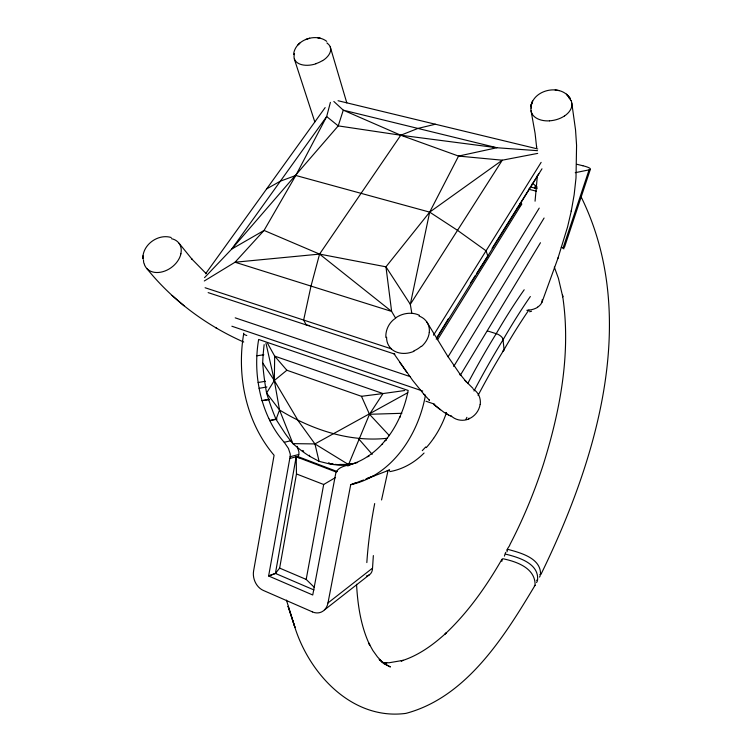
<?xml version="1.0" encoding="UTF-8"?>
<svg xmlns="http://www.w3.org/2000/svg" width="752" height="752" viewBox="0 0 752 752"><rect width="100%" height="100%" fill="white"/><g stroke="black" fill="none" stroke-linecap="round" stroke-linejoin="round"><path stroke-width="1.13" d="M407.772 392.676L314.938 443.924L292.923 443.633L279.528 409.981L274.33 380.512L274.677 356.128L267.646 343.495M366.412 575.976A15.444 10.114 49.1 0 0 372.522 568.221L373.349 555.578M537.398 175.329L535.057 201.188M142.786 258.773L143.002 255.896L142.871 258.622C142.419 244.767 158.07 233.468 171.174 237.51M293.571 54.52C294.963 39.922 315.549 32.656 326.706 41.351M243.808 333.127C236.457 375.511 245.866 422.069 274.085 455.28L253.612 570.881A15.538 12.164 71.1 0 0 263.275 590.414L312.409 611.874M534.898 188.263L535.302 185.443A81.301 15.444 8.5 0 0 532.237 183.328M557.852 258.566L567.563 226.954L571.238 211.265L574.152 194.777L575.994 178.064L576.577 145.324L575.543 129.927L571.793 103.08M336.078 471.974L296.185 456.774L275.411 573.419L268.624 575.985L290.103 456.718A8.704 6.984 75.8 0 0 290.216 453.945L288.448 448.465L284.237 442.298A87.204 71.797 78.9 0 1 269.874 420.716L268.821 418.469M313.969 589.953L275.411 573.419L279.641 568.108L296.476 473.957L296.185 456.774M298.459 456.238L298.77 454.499A8.629 6.947 75.8 0 0 298.882 451.745L297.134 446.321M571.238 211.265L571.445 210.128M314.402 587.444L306.186 579.416L323.68 484.495L335.542 477.52M312.4 611.902A15.858 12.615 69.3 0 0 327.975 602.972L350.714 484.683L356.194 482.577M381.555 499.958L388.079 470.357L387.158 470.714M425.482 395.026C418.45 434.477 392.102 475.668 350.714 484.683M531.015 106.06C533.958 89.187 561.18 83.651 570.035 98.474L566.444 94.16L570.101 98.286M330.401 102.366L326.669 116.551L295.799 175.47L264.055 230.432L235.047 262.222L204.3 280.975M564.423 247.436L590.273 169.548M558.191 257.588L541.882 302.492M292.923 443.633A73.16 26 61.2 0 1 284.97 433.218L276.05 419.39L279.528 409.981L266.584 393.023A95.175 30.362 81.5 0 1 262.683 362.962L274.33 380.512L298.271 420.876L314.938 443.924L319.083 461.343L330.241 464.087A70.538 41.717 35.2 0 0 348.552 464.557L351.062 463.871A70.209 44.678 -54.7 0 0 351.757 463.777M554.318 267.101L558.435 278.381L562.769 296.88L562.496 295.094C571.313 351.739 560.409 409.511 543.593 463.655C534.653 491.404 523.505 518.448 510.072 544.326C509.536 546.826 506.171 548.951 507.139 551.742M404.689 390.532L383.003 393.559L369.495 414.286L348.561 464.576L314.938 443.924M286.446 600.124L294.229 625.241C308.499 673.162 351.917 720.613 405.92 713.375C466.87 697.189 504.724 635.957 535.095 585.235C535.527 568.23 516.981 561.716 503.144 558.783A5.847 2.04 30 0 0 502.355 558.933L501.828 561.34M539.701 574.744A5.781 1.748 28.2 0 0 540.491 574.669C541.355 558.435 521.089 552.927 508.296 549.486A5.828 1.786 28.6 0 0 507.525 549.599L507.092 549.947M540.961 574.349C596.458 460.666 640.676 316.977 580.835 196.3M539.513 577.094L540.237 575.722M536.571 582.537L537.313 581.183M505.156 553.5L505.805 552.316M501.885 559.338C486.253 586.522 467.979 612.504 445.043 634.049L446.274 632.883C433.152 644.878 418.347 655.706 401.164 660.97L403.241 660.341L389.01 662.766L382.185 662.531L386.716 663.114L382.373 662.305M460.262 375.38L540.462 242.736M436.658 337.949L448.211 318.97M453.71 366.468L544.091 218.024M448.06 356.843L539.222 208.107M286.86 370.247L274.677 356.128L383.003 393.559L361.458 396.304L286.86 370.247L274.33 380.512L266.584 393.023L268.605 399.406A84.271 25.22 72.2 0 0 273.267 412.491L276.05 419.39M436.207 339.161L541.985 168.805M437.579 339.697L521.728 204.046L519.463 203.454M433.509 335.176L541.139 162.357M492.09 248.31L538.789 173.797M470.329 283.344L475.33 275.542M476.58 273.587L487.822 256.037L486.055 250.811L457.526 230.347L429.674 212.13L295.799 175.47L280.383 181.157L266.64 188.902M205.587 273.766L325.146 107.602M386.697 438.792L381.725 444.554A102.958 84.497 79.7 0 1 368.988 455.571L367.38 456.633L368.715 456.267M385.09 440.766L386.284 440.258M535.095 585.235L534.597 585.62A5.809 1.993 29.6 0 1 534.362 585.686M425.764 446.932L422.276 450.645M204.544 277.638L231.729 249.062L338.231 125.885L343.279 110.168L333.841 101.464M298.76 44.124L298.065 44.819L299.851 43.033M517.019 208.313L521.728 204.046M372.456 568.183L327.957 602.963M324.629 609.797L369.335 574.81M394.866 318.698C388.897 322.824 385.391 330.325 385.87 337.545M347.8 466.043L348.543 465.573M396.182 317.513C402.94 313.039 411.946 311.751 419.381 315.276M349.323 465.14L351.898 464.05M413.957 351.306L412.011 352.049A22.522 18.161 -30.3 0 1 391.106 348.721M468.468 419.108C462.621 421.468 455.364 420.255 450.946 415.64M352.707 484.166L363.564 479.992M365.735 479.156L389.611 469.953L388.85 470.15M367.155 478.375L374.825 475.443M276.21 573.165L268.624 575.985L312.738 594.992L335.608 474.098A8.902 7.304 74 0 1 336.52 471.523C339.951 465.836 347.678 465.676 353.214 463.608M309.692 38.202L305.528 39.574M368.837 456.351L367.164 456.812A87.476 71.938 78.9 0 1 346.343 465.544M381.725 444.554L382.392 444.376M381.96 444.357L382.627 444.178M289.793 458.476L297.482 456.426L337.347 471.607M529.568 311.76L531.551 311.243M290.103 456.718L298.77 454.499M386.707 438.801A112.17 91.876 80 0 0 399.735 417.116L400.402 416.965M435.37 124.23L417.943 128.423L400.769 135.228L338.231 125.885L326.669 116.551L231.729 249.062L264.055 230.432L319.572 254.101L385.955 266.819L410.319 304.334L411.852 313.471M284.237 442.298L291.409 440.587M269.874 420.716L276.915 419.202M269.761 420.424L276.811 418.911M575.252 172.687L589.079 169.858L563.126 247.84L561.246 247.239M537.68 153.399L502.28 160.195L458.56 156.078L400.769 135.228L343.279 110.168L496.884 147.74L537.511 150.673M399.744 417.125A114.877 94.028 80.1 0 0 408.176 390.457L258.66 339.443A119.775 99.687 79.3 0 0 256.864 355.79A114.68 95.278 79.3 0 0 258.143 382.514L259.12 388.342A114.68 95.278 79.3 0 0 262.063 400.656L269.376 399.246M262.063 400.656L269.479 399.566M259.12 388.342L266.904 386.951M258.143 382.514L265.465 381.245M256.864 355.79L263.82 354.765M361.458 396.304L369.495 414.286L401.878 413.299M279.528 409.981C311.497 429.552 349.342 442.383 387.177 438.284M330.241 464.087L332.788 464.05L331.388 463.627M536.411 580.253L536.759 580.271A5.79 1.871 28.9 0 0 537.567 580.168C539.193 563.521 518.88 557.411 505.739 554.168A5.837 1.908 29.3 0 0 504.959 554.29L504.413 556.132M318.904 37.967L317.87 37.835L320.23 38.145M555.145 90.005L559.291 90.625M309.664 325.635L306.261 324.949L303.648 320.07L311.008 286.098L319.572 254.101L400.769 135.228L496.884 147.74L458.56 156.078L429.674 212.13L385.955 266.819L391.623 311.422L395.74 318.359M338.052 100.73L537.718 148.952M576.963 164.312L582.856 165.741M530.414 186.947L537.219 188.686M528.506 189.184L536.449 191.224M332.215 463.523L332.92 463.711M328.596 462.771L329.291 462.988M487.418 330.908L497.335 334.038A6.542 2.933 30.6 0 1 500.616 336.031A5.8 2.641 30.6 0 1 501.396 336.708A6.542 2.989 30.6 0 1 502.956 338.936M205.099 287.743L391.501 348.89M208.144 292.613L394.875 354.154M235.207 317.842L410.47 376.714M231.87 326.227L422.69 391.031M425.942 401.22L434.788 404.256M296.476 473.957L323.68 484.495M243.61 334.273L246.778 335.533M279.641 568.108L306.186 579.416M243.714 342.047C206.264 325.503 172.49 300.433 146.781 268.502M383.37 663.386L390.391 666.958L384.592 663.743L379.158 659.476L382.514 662.258L377.466 656.91L372.86 650.499L368.724 643.016L369.787 645.16C360.781 626.181 357.717 605.059 356.542 584.276M292.932 443.614A70.274 32.402 48.7 0 0 309.758 456.342L319.083 461.343M215.702 327.703L216.83 328.323M440.399 409.802L433.66 404.303L443.793 412.171L451.454 416.599M445.419 413.111L448.521 414.972M535.358 185.509L535.922 185.97A96.124 18.311 8.4 0 1 537.219 187.192M172.086 295.47L184.033 305.773M297.482 456.426L299.108 457.949M472.82 388.211L465.084 380.493L466.287 381.837L459.698 373.81M206.18 273.634L191.816 259.017L192.277 259.543L179.108 243.319M428.837 399.65L429.467 400.327L423.573 393.916M369.495 414.286L389.339 435.615M358.789 438.952L372.202 454.349M424.175 394.631L412.669 380.38L393.785 353.506M460.797 375.314L447.365 355.668L426.863 322.025M399.688 362.257L406.917 372.55M570.298 99.461L570.956 100.561M502.975 338.936L504.056 349.614A6.11 2.688 29.6 0 1 502.59 351.156M144.459 264.629L144.14 263.548M314.815 121.927L294.286 58.9M346.813 102.902L330.269 47.009M309.448 455.214L309.749 456.323M265.954 343.156L274.33 380.512M531.044 110.788L535.086 133.301L536.655 147.514L536.552 146.33M582.866 165.741A13.611 2.322 9.3 0 1 589.098 169.867M561.988 247.549A13.827 1.119 17.4 0 1 563.831 248.893M357.642 462.471A73.931 52.574 22.7 0 1 348.561 464.576M351.071 463.852A64.982 48.626 -41.3 0 1 334.95 464.369M303.686 451.2A64.804 56.823 -27.8 0 1 302.793 450.467M262.674 362.962A105.139 43.56 -88.7 0 1 264.149 344.632M424.062 453.042A74.119 63.431 -79.2 0 1 389.762 471.636M351.729 463.683A86.63 71.515 79 0 1 349.896 463.928M268.812 418.479A103.738 85.86 79.2 0 1 262.194 400.976M350.629 463.899A86.677 71.543 79 0 1 349.266 464.078M345.168 464.407A86.677 71.543 79 0 1 339.697 464.398M433.603 438.331A73.442 55.084 -62.8 0 1 426.29 447.609M446.5 412.472A73.668 52.847 -61.9 0 1 433.603 438.341M366.835 562.59A224.256 76.638 -72.3 0 1 374.693 503.549M528.9 309.965A231.522 54.125 -66.9 0 0 504.056 349.624A231.447 56.607 -65.4 0 0 478.075 395.383M466.005 419.184A231.447 56.607 -65.4 0 1 466.917 417.322M524.182 289.774A253.584 61.203 -67 0 0 496.235 333.653A253.462 63.854 -65.5 0 0 467.716 383.586M530.339 296.523A248.066 58.111 -66.9 0 0 503.135 339.65A247.972 60.771 -65.4 0 0 473.986 391.012M180.828 253.791A20.464 14.833 -36.9 0 0 180.903 247.389A20.567 14.965 -36.1 0 0 171.437 238.675M180.941 253.753A20.567 14.965 -36.1 0 1 172.875 266.33A20.511 14.946 -36 0 1 158.625 272.468A20.595 14.993 -36.1 0 1 144.469 264.629M143.82 262.965A20.53 15.068 -33.3 0 1 143.51 259.807M531.861 113.308A20.689 13.376 -11.2 0 1 531.015 108.119M549.468 120.856A20.793 13.451 -12 0 1 531.814 113.326M531.081 108.128A20.793 13.451 -12 0 1 531.382 106.775M571.84 105.759A20.793 13.461 -12.1 0 1 564.583 115.93M568.832 97.779A20.793 13.461 -12.1 0 1 570.289 99.452M571.069 100.524A20.755 13.48 -14.6 0 1 571.699 105.769M564.555 115.911A20.736 13.395 -12.1 0 1 549.477 120.828M537.689 307.267A17.023 10.838 0.4 0 1 526.832 310.303M542.23 299.691A16.845 10.049 0.5 0 1 537.52 307.164M429.27 332.431A22.428 18.067 -30.4 0 0 424.532 319.318A22.494 18.142 -30.3 0 0 419.024 316.047M391.228 348.712A22.428 18.067 -30.4 0 1 386.603 337.178M421.176 346.315A22.428 17.634 -29.9 0 1 413.816 350.911M429.298 332.422A22.494 18.133 -30.3 0 1 421.449 346.569M473.196 389.057A17.644 16.177 -46.4 0 1 480.246 404.426M480.124 404.426A17.446 15.952 -53.6 0 1 468.44 419.014A6.232 1.372 69.2 0 0 469.041 418.14M322.542 60.555A18.875 11.148 -18 0 1 315.943 63.629M327.43 43.39A18.903 11.355 -17.8 0 1 330.391 51.559A18.96 11.383 -17.9 0 1 322.674 60.649M316.028 63.788A18.903 11.355 -17.8 0 1 294.37 54.332A18.96 11.383 -17.9 0 1 294.502 53.674M326.894 42.939A18.96 11.383 -17.9 0 1 327.411 43.296M531.213 104.519L530.827 106.944L532.585 101.078L531.213 104.519M429.674 212.13L410.319 304.334L502.28 160.195L429.674 212.13M319.572 254.101L235.047 262.222L391.623 311.422L319.572 254.101M294.972 627.394L288.119 606.403L294.972 627.394"/></g></svg>
